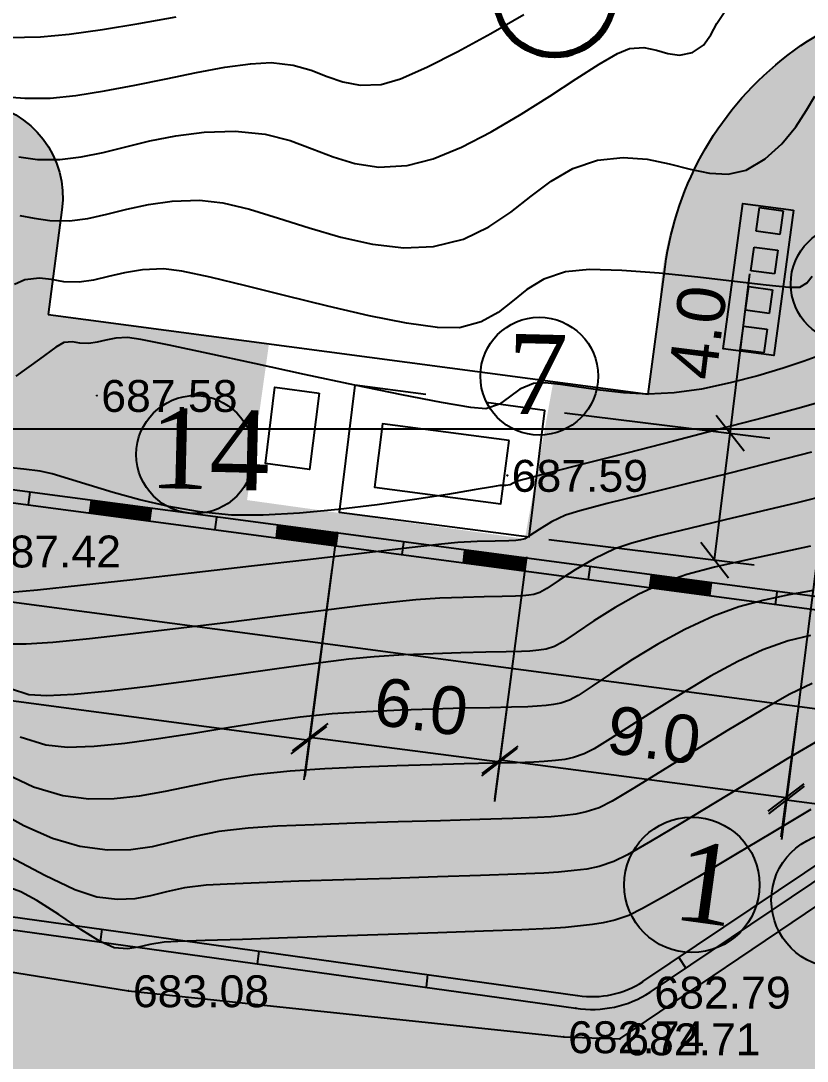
# Model space of a CAD drawing. Header units: feet. Extents: x 3381 to 683417, y 675186 to 4372291.
# Drawn here: x 682701.07 to 682725.72, y 4371923.06 to 4371955.67 of the extents above; entities that cross this region are included whole.
import ezdxf

# ---------------------------------------------------------------- set-up
doc = ezdxf.new("R2010")
doc.units = ezdxf.units.FT
doc.header["$MEASUREMENT"] = 0
doc.header["$PDMODE"] = 34
doc.header["$PDSIZE"] = 0.01
doc.linetypes.add('DUZ', pattern=[0])
doc.layers.get('0').update_dxf_attribs({"linetype": 'CONTINUOUS'})
doc.layers.get('Defpoints').update_dxf_attribs({"linetype": 'CONTINUOUS'})
for name, color, linetype in [('0_Point_Height', 2, 'CONTINUOUS'), ('0_Point_Point', 7, 'CONTINUOUS'), ('Layer8', 7, 'CONTINUOUS')]:
    doc.layers.add(name, color=color, linetype=linetype)
for name, color, linetype, lineweight in [('ANA HORIZONTAL', 24, 'CONTINUOUS', 30), ('HORIZANTAL', 24, 'CONTINUOUS', 13), ('km setka', 170, 'CONTINUOUS', 15), ('yol 6m', 250, 'CONTINUOUS', 30)]:
    doc.layers.add(name, color=color, linetype=linetype, lineweight=lineweight)
doc.styles.get("Standard").update_dxf_attribs({"font": 'arial.ttf', "height": 1.5})
doc.styles.add('style5', font='arialazlat.ttf', dxfattribs={"height": 400})
doc.linetypes.add('FENCELINE2', pattern='A,6.35,-2.54,[132,ltypeshp.shx,S=2.54,R=0,X=-2.54,Y=0],-2.54,25.4', length=36.83)
doc.dimstyles.new('ISO-25', dxfattribs={"dimtxt": 1.5, "dimasz": 1, "dimexe": 1.25, "dimexo": 0.625, "dimtad": 1, "dimtxsty": 'Standard', "dimblk": 'OBLIQUE', "dimcen": 2.5, "dimadec": 0, "dimazin": 0, "dimtfac": 1, "dimtmove": 0, "dimatfit": 3, "dimldrblk": 'OBLIQUE', "dimfxl": 1, "dimarcsym": 0})

# ---------------------------------------------------------------- blocks, each defined once
blk = doc.blocks.new('_Oblique')
at = {"color": 0, "linetype": 'ByBlock', "lineweight": -2}
blk.add_line((-0.5, -0.5), (0.5, 0.5), dxfattribs=at)
blk = doc.blocks.new('*D47')
at = {"color": 0, "lineweight": -2, "transparency": 16777216}
for p, q in [((682639.559, 4371940.221), (682638.048, 4371935.257)), ((682638.412, 4371936.453), (682730.412, 4371908.453)), ((682731.559, 4371912.221), (682730.048, 4371907.257))]:
    blk.add_line(p, q, dxfattribs=at)
at = {"layer": 'Defpoints', "color": 0, "lineweight": 30, "transparency": 16777216}
for p in [(682639.741, 4371940.819), (682731.741, 4371912.819), (682730.412, 4371908.453)]:
    blk.add_point(p, dxfattribs=at)
at = {"color": 0, "lineweight": -2, "transparency": 16777216}
for p, rotation in [((682638.412, 4371936.453), 163.072486935853), ((682730.412, 4371908.453), 343.072486935853)]:
    blk.add_blockref('_Oblique', p, dxfattribs=dict(at, rotation=rotation))
at = {"color": 0, "lineweight": 25, "transparency": 16777216, "insert": (682684.857, 4371923.913), "char_height": 1.5, "attachment_point": 5, "rotation": 343.0725}
blk.add_mtext('96,17', dxfattribs=at)
blk = doc.blocks.new('*D63')
at = {"color": 0, "lineweight": -2, "transparency": 16777216}
for p, q in [((682727.68, 4371951.861), (682724.916, 4371930.012)), ((682730.656, 4371951.484), (682727.892, 4371929.635)), ((682725.073, 4371931.252), (682728.049, 4371930.875))]:
    blk.add_line(p, q, dxfattribs=at)
at = {"layer": 'Defpoints', "color": 0, "lineweight": 30, "transparency": 16777216}
for p in [(682727.758, 4371952.481, -413.7), (682730.735, 4371952.104, -413.7), (682728.049, 4371930.875)]:
    blk.add_point(p, dxfattribs=at)
at = {"color": 0, "lineweight": -2, "transparency": 16777216}
for p, rotation in [((682725.073, 4371931.252), 172.7894420105146), ((682728.049, 4371930.875), 352.7894420105146)]:
    blk.add_blockref('_Oblique', p, dxfattribs=dict(at, rotation=rotation))
at = {"color": 0, "lineweight": 25, "transparency": 16777216, "insert": (682727.117, 4371932.395), "char_height": 1.5, "attachment_point": 5, "rotation": 352.7894}
blk.add_mtext('3', dxfattribs=at)
blk = doc.blocks.new('*D74')
at = {"color": 0, "lineweight": -2, "transparency": 16777216}
for p, q in [((682710.976, 4371939.651), (682709.972, 4371931.982)), ((682716.925, 4371938.873), (682715.922, 4371931.203)), ((682710.135, 4371933.221), (682716.084, 4371932.442))]:
    blk.add_line(p, q, dxfattribs=at)
at = {"layer": 'Defpoints', "color": 0, "lineweight": 30, "transparency": 16777216}
for p in [(682711.057, 4371940.271, 688), (682717.006, 4371939.492, 688), (682716.084, 4371932.442)]:
    blk.add_point(p, dxfattribs=at)
at = {"color": 0, "lineweight": -2, "transparency": 16777216}
for p, rotation in [((682710.135, 4371933.221), 172.5443603573609), ((682716.084, 4371932.442), 352.5443603573609)]:
    blk.add_blockref('_Oblique', p, dxfattribs=dict(at, rotation=rotation))
at = {"color": 0, "lineweight": 25, "transparency": 16777216, "insert": (682713.623, 4371934.167), "char_height": 1.5, "attachment_point": 5, "rotation": 352.5444}
blk.add_mtext('{\\fArial|b0|i0|c238|p34;6.0}', dxfattribs=at)
blk = doc.blocks.new('*D75')
at = {"color": 0, "lineweight": -2, "transparency": 16777216}
for p, q in [((682716.442, 4371935.182), (682715.927, 4371931.272)), ((682725.417, 4371934), (682724.902, 4371930.09)), ((682716.09, 4371932.511), (682725.066, 4371931.33))]:
    blk.add_line(p, q, dxfattribs=at)
at = {"layer": 'Defpoints', "color": 0, "lineweight": 30, "transparency": 16777216}
for p in [(682716.523, 4371935.801), (682725.499, 4371934.62), (682725.066, 4371931.33)]:
    blk.add_point(p, dxfattribs=at)
at = {"color": 0, "lineweight": -2, "transparency": 16777216}
for p, rotation in [((682716.09, 4371932.511), 172.5021527093516), ((682725.066, 4371931.33), 352.5021527093517)]:
    blk.add_blockref('_Oblique', p, dxfattribs=dict(at, rotation=rotation))
at = {"color": 0, "lineweight": 25, "transparency": 16777216, "insert": (682720.922, 4371933.278), "char_height": 1.5, "attachment_point": 5, "rotation": 352.5022}
blk.add_mtext('{\\fArial|b0|i0|c238|p34;9.0}', dxfattribs=at)
blk = doc.blocks.new('*D84')
at = {"color": 0, "lineweight": -2, "transparency": 16777216}
for p, q in [((682723.311, 4371942.74), (682723.929, 4371947.738)), ((682718.117, 4371943.382), (682724.552, 4371942.587)), ((682722.821, 4371938.774), (682723.311, 4371942.74)), ((682717.627, 4371939.416), (682724.062, 4371938.621))]:
    blk.add_line(p, q, dxfattribs=at)
at = {"layer": 'Defpoints', "color": 0, "lineweight": 30, "transparency": 16777216}
for p in [(682717.496, 4371943.458, 688), (682723.311, 4371942.74), (682717.006, 4371939.492, 688)]:
    blk.add_point(p, dxfattribs=at)
at = {"color": 0, "lineweight": -2, "transparency": 16777216}
for p, rotation in [((682723.311, 4371942.74), 82.95726381748912), ((682722.821, 4371938.774), 262.9572638174891)]:
    blk.add_blockref('_Oblique', p, dxfattribs=dict(at, rotation=rotation))
at = {"color": 0, "lineweight": 25, "transparency": 16777216, "insert": (682722.301, 4371945.906), "char_height": 1.5, "attachment_point": 5, "rotation": 82.9573}
blk.add_mtext('{\\fArial|b0|i0|c238|p34;4.0}', dxfattribs=at)
blk = doc.blocks.new('*D29')
at = {"color": 0, "lineweight": -2, "transparency": 16777216}
for p, q in [((682643.187, 4371947.529), (682642.704, 4371943.882)), ((682642.868, 4371945.121), (682740.488, 4371932.197)), ((682740.807, 4371934.606), (682740.324, 4371930.958))]:
    blk.add_line(p, q, dxfattribs=at)
at = {"layer": 'Defpoints', "color": 0, "lineweight": 30, "transparency": 16777216}
for p in [(682643.269, 4371948.149), (682740.889, 4371935.225), (682740.488, 4371932.197)]:
    blk.add_point(p, dxfattribs=at)
at = {"color": 0, "lineweight": -2, "transparency": 16777216}
for p, rotation in [((682642.868, 4371945.121), 172.4585361197717), ((682740.488, 4371932.197), 352.4585361197717)]:
    blk.add_blockref('_Oblique', p, dxfattribs=dict(at, rotation=rotation))
at = {"color": 0, "lineweight": 25, "transparency": 16777216, "insert": (682691.86, 4371940.038), "char_height": 1.5, "attachment_point": 5, "rotation": 352.4585}
blk.add_mtext('{\\fArial|b0|i0|c238|p34;98.50}', dxfattribs=at)
blk = doc.blocks.new('*D30')
at = {"color": 0, "lineweight": -2, "transparency": 16777216}
blk.add_arc((682678.63, 4372016.248), 3.912, 242.879, 352.9349, dxfattribs=at)
at = {"layer": 'Defpoints', "color": 0, "lineweight": 30, "transparency": 16777216}
for p in [(682678.63, 4372016.248), (682678.63, 4372016.248), (682679.28, 4372012.391), (682717.144, 4372011.474), (682643.941, 4371948.521)]:
    blk.add_point(p, dxfattribs=at)
at = {"color": 0, "lineweight": -2, "transparency": 16777216}
for p, rotation in [((682682.512, 4372015.767), 82.93491798850536), ((682676.847, 4372012.766), 152.8790077977503)]:
    blk.add_blockref('_Oblique', p, dxfattribs=dict(at, rotation=rotation))
at = {"color": 0, "lineweight": 25, "transparency": 16777216, "insert": (682679.809, 4372014.02), "char_height": 1.5, "attachment_point": 5, "rotation": 27.907}
blk.add_mtext('110°', dxfattribs=at)
blk = doc.blocks.new('*D31')
at = {"color": 0, "lineweight": -2, "transparency": 16777216}
blk.add_line((682646.404, 4371953.33), (682647.179, 4371954.843), dxfattribs=at)
blk.add_arc((682643.941, 4371948.521), 5.853, 352.4341, 62.879, dxfattribs=at)
at = {"layer": 'Defpoints', "color": 0, "lineweight": 30, "transparency": 16777216}
for p in [(682646.119, 4371952.774), (682645.258, 4371951.092), (682649.57, 4371950.126), (682643.941, 4371948.521), (682740.595, 4371935.683)]:
    blk.add_point(p, dxfattribs=at)
at = {"color": 0, "lineweight": -2, "transparency": 16777216}
for p, rotation in [((682646.609, 4371953.73), 152.8790078084072), ((682649.743, 4371947.75), 262.4341392842104)]:
    blk.add_blockref('_Oblique', p, dxfattribs=dict(at, rotation=rotation))
at = {"color": 0, "lineweight": 25, "transparency": 16777216, "insert": (682650.357, 4371951.883), "char_height": 1.5, "attachment_point": 5, "rotation": 297.6566}
blk.add_mtext('70°', dxfattribs=at)
blk = doc.blocks.new('*D32')
at = {"color": 0, "lineweight": -2, "transparency": 16777216}
blk.add_arc((682740.56, 4371935.687), 7.21, 68.4429, 172.4341, dxfattribs=at)
at = {"layer": 'Defpoints', "color": 0, "lineweight": 30, "transparency": 16777216}
for p in [(682763.481, 4371993.705), (682643.941, 4371948.521), (682738.925, 4371942.709), (682740.595, 4371935.683), (682731.623, 4371913.064)]:
    blk.add_point(p, dxfattribs=at)
at = {"color": 0, "lineweight": -2, "transparency": 16777216}
for p, rotation in [((682743.209, 4371942.393), 338.4429207151824), ((682733.413, 4371936.637), 262.434139284192)]:
    blk.add_blockref('_Oblique', p, dxfattribs=dict(at, rotation=rotation))
at = {"color": 0, "lineweight": 25, "transparency": 16777216, "insert": (682736.203, 4371943.103), "char_height": 1.5, "attachment_point": 5, "rotation": 30.4385}
blk.add_mtext('104°', dxfattribs=at)
blk = doc.blocks.new('*D45')
at = {"color": 0, "lineweight": -2, "transparency": 16777216}
for p, q in [((682684.525, 4371941.985), (682683.646, 4371935.388)), ((682710.822, 4371938.484), (682709.943, 4371931.886)), ((682683.811, 4371936.627), (682710.108, 4371933.125))]:
    blk.add_line(p, q, dxfattribs=at)
at = {"layer": 'Defpoints', "color": 0, "lineweight": 30, "transparency": 16777216}
for p in [(682684.607, 4371942.605), (682710.904, 4371939.104), (682710.108, 4371933.125)]:
    blk.add_point(p, dxfattribs=at)
at = {"color": 0, "lineweight": -2, "transparency": 16777216}
for p, rotation in [((682683.811, 4371936.627), 172.4158601839216), ((682710.108, 4371933.125), 352.4158601839215)]:
    blk.add_blockref('_Oblique', p, dxfattribs=dict(at, rotation=rotation))
at = {"color": 0, "lineweight": 25, "transparency": 16777216, "insert": (682697.143, 4371936.255), "char_height": 1.5, "attachment_point": 5, "rotation": 352.4159}
blk.add_mtext('{\\fArial|b0|i0|c238|p34;26.50}', dxfattribs=at)

msp = doc.modelspace()

# ---------------------------------------------------------------- hatches: boundary and pattern name
at = {"lineweight": 25}
h = msp.add_hatch(dxfattribs=at)
h.set_pattern_fill('GRASS', color=3)
h.set_pattern_definition([(90, (1845.1116, -2920.28305), (-0.707106781, 0.707106781), [0.1875, -1.226713563]), (45, (1845.1116, -2920.283), (-0.70710678119, 0.70710678119), [0.1875, -0.8125]), (135, (1845.1116, -2920.283), (-0.70710678119, -0.70710678119), [0.1875, -0.8125])])
edge = h.paths.add_edge_path(flags=16)
edge.add_arc((682658.082, 4371956.212), 3.56, 0, 360)
edge = h.paths.add_edge_path()
edge.add_line((682660.874, 4371958.42), (682665.412, 4371957.812))
edge.add_line((682665.412, 4371957.812), (682665.799, 4371960.701))
edge.add_line((682665.799, 4371960.701), (682658.472, 4371961.691))
edge.add_line((682658.472, 4371961.691), (682660.613, 4371977.547))
edge.add_line((682660.613, 4371977.547), (682668.986, 4371976.416))
edge.add_line((682668.986, 4371976.416), (682669.713, 4371981.799))
edge.add_line((682669.713, 4371981.799), (682665.061, 4371982.471))
edge.add_line((682665.061, 4371982.471), (682665.875, 4371988.112))
edge.add_line((682665.875, 4371988.112), (682673.997, 4371986.959))
edge.add_line((682673.997, 4371986.959), (682677.743, 4372014.074))
edge.add_line((682677.743, 4372014.074), (682677.836, 4372014.764))
edge.add_line((682677.836, 4372014.764), (682677.566, 4372014.27))
edge.add_line((682677.566, 4372014.27), (682640.028, 4371940.941))
edge.add_line((682640.028, 4371940.941), (682731.623, 4371913.064))
edge.add_line((682731.623, 4371913.064), (682763.481, 4371993.705))
edge.add_line((682763.481, 4371993.705), (682756.37, 4371996.426))
edge.add_line((682756.37, 4371996.426), (682754.616, 4371991.842))
edge.add_line((682754.616, 4371991.842), (682746.252, 4371994.776))
edge.add_arc((682905.681, 4371929.891), 172.127, 157.85455, 159.31778)
edge.add_line((682744.647, 4371990.683), (682758.012, 4371988.887))
edge.add_line((682758.012, 4371988.887), (682757.27, 4371983.639))
edge.add_line((682757.27, 4371983.639), (682743.941, 4371985.446))
edge.add_arc((682744.241, 4371982.305), 3.155, 95.4615, 167.5925)
edge.add_line((682741.16, 4371982.983), (682741.16, 4371982.028))
edge.add_line((682741.16, 4371982.028), (682742.827, 4371982.421))
edge.add_line((682742.827, 4371982.421), (682748.418, 4371981.442))
edge.add_line((682748.418, 4371981.442), (682746.468, 4371968.259))
edge.add_line((682746.468, 4371968.259), (682746.249, 4371968.259))
edge.add_line((682746.249, 4371968.259), (682741.16, 4371968.976))
edge.add_line((682741.16, 4371968.976), (682741.771, 4371974.344))
edge.add_line((682741.771, 4371974.344), (682746.874, 4371973.645))
edge.add_line((682746.874, 4371973.645), (682747.225, 4371976.207))
edge.add_line((682747.225, 4371976.207), (682742.045, 4371976.917))
edge.add_line((682742.045, 4371976.917), (682742.641, 4371982.005))
edge.add_line((682742.641, 4371982.005), (682741.06, 4371981.796))
edge.add_line((682741.06, 4371981.796), (682739.004, 4371965.83))
edge.add_line((682739.004, 4371965.83), (682747.74, 4371964.621))
edge.add_line((682747.74, 4371964.621), (682746.909, 4371957.265))
edge.add_line((682746.909, 4371957.265), (682738.126, 4371958.481))
edge.add_line((682738.126, 4371958.481), (682737.747, 4371955.83))
edge.add_line((682737.747, 4371955.83), (682731.62, 4371956.634))
edge.add_arc((682731.183, 4371946.643), 10, 87.4993, 110.7786)
edge.add_line((682727.636, 4371955.993), (682737.385, 4371954.567))
edge.add_line((682737.385, 4371954.567), (682736.758, 4371951.072))
edge.add_line((682736.758, 4371951.072), (682733.448, 4371951.598))
edge.add_line((682733.448, 4371951.598), (682733.841, 4371954.672))
edge.add_line((682733.841, 4371954.672), (682731.31, 4371955.007))
edge.add_line((682731.31, 4371955.007), (682730.905, 4371951.945))
edge.add_line((682730.905, 4371951.945), (682727.581, 4371952.385))
edge.add_line((682727.581, 4371952.385), (682727.933, 4371955.482))
edge.add_line((682727.933, 4371955.482), (682727.139, 4371955.789))
edge.add_arc((682731.353, 4371946.431), 10.263, 114.2395, 179.0096)
edge.add_line((682721.091, 4371946.608), (682720.741, 4371943.972))
edge.add_line((682720.741, 4371943.972), (682717.755, 4371944.299))
edge.add_line((682717.755, 4371944.299), (682716.874, 4371939.436))
edge.add_line((682716.874, 4371939.436), (682708.165, 4371940.649))
edge.add_line((682708.165, 4371940.649), (682708.852, 4371945.55))
edge.add_line((682708.852, 4371945.55), (682701.926, 4371946.469))
edge.add_line((682701.926, 4371946.469), (682702.361, 4371949.743))
edge.add_arc((682699.387, 4371950.138), 3, 352.4412, 442.1402)
edge.add_line((682699.797, 4371953.11), (682687.911, 4371954.75))
edge.add_line((682687.911, 4371954.75), (682686.64, 4371945.333))
edge.add_line((682686.64, 4371945.333), (682679.337, 4371946.312))
edge.add_line((682679.337, 4371946.312), (682680.591, 4371955.761))
edge.add_line((682680.591, 4371955.761), (682677.575, 4371956.183))
edge.add_line((682677.575, 4371956.183), (682676.314, 4371946.678))
edge.add_line((682676.314, 4371946.678), (682674.884, 4371946.953))
edge.add_line((682674.884, 4371946.953), (682664.163, 4371948.496))
edge.add_line((682664.163, 4371948.496), (682665.212, 4371956.326))
edge.add_line((682665.212, 4371956.326), (682661.592, 4371956.811))
edge.add_arc((682658.082, 4371956.212), 3.56, 9.688, 38.3434)
h = msp.add_hatch(dxfattribs=at)
h.set_pattern_fill('ANSI31', scale=0.3, angle=-0.0118)
h.set_pattern_definition([(44.9882312419, (-3276.46308, -3954.77784), (-0.0265110571503, 0.02652195031993), [])])
h.paths.add_polyline_path([(682703.283, 4371940.637), (682705.158, 4371940.386), (682705.104, 4371940.003), (682703.239, 4371940.25)])
h = msp.add_hatch(dxfattribs=at)
h.set_pattern_fill('ANSI31', scale=0.3, angle=-0.0118)
h.set_pattern_definition([(44.9882312419, (-3270.616476, -3955.567776), (-0.0265110571503, 0.02652195031993), [])])
h.paths.add_polyline_path([(682709.131, 4371939.862), (682711.005, 4371939.613), (682710.951, 4371939.213), (682709.086, 4371939.46)])
h = msp.add_hatch(dxfattribs=at)
h.set_pattern_fill('ANSI31', scale=0.3, angle=-0.0118)
h.set_pattern_definition([(44.9882312419, (-3264.754624, -3956.348263), (-0.0265110571503, 0.02652195031993), [])])
h.paths.add_polyline_path([(682714.993, 4371939.084), (682716.868, 4371938.833), (682716.813, 4371938.433), (682714.948, 4371938.679)])
h = msp.add_hatch(dxfattribs=at)
h.set_pattern_fill('ANSI31', scale=0.3, angle=-0.0118)
h.set_pattern_definition([(44.9882312419, (-3258.90652, -3957.12692), (-0.0265110571503, 0.02652195031993), [])])
h.paths.add_polyline_path([(682720.842, 4371938.307), (682722.717, 4371938.056), (682722.661, 4371937.654), (682720.796, 4371937.901)])

# ---------------------------------------------------------------- linework, layer by layer
at = {"color": 7, "lineweight": 25}
for p, q in [((682701.356, 4371940.895), (682701.305, 4371940.511)), ((682707.204, 4371940.117), (682707.153, 4371939.732)), ((682713.064, 4371939.324), (682713.013, 4371938.941)), ((682718.913, 4371938.547), (682718.861, 4371938.162)), ((682724.774, 4371937.765), (682724.723, 4371937.381))]:
    msp.add_line(p, q, dxfattribs=at)
at = {"linetype": 'Continuous', "lineweight": 25}
for p, q in [((682720.576, 4371925.558, 682.77), (682736.989, 4371936.593, 682.842)), ((682720.799, 4371925.226, 682.77), (682737.212, 4371936.261, 682.842)), ((682696.643, 4371928.167, 683.729), (682718.525, 4371925.125, 682.77)), ((682696.19, 4371927.826, 683.746), (682718.47, 4371924.729, 682.77)), ((682703.61, 4371927.199), (682703.563, 4371926.801)), ((682708.533, 4371926.514), (682708.486, 4371926.117)), ((682721.699, 4371926.313), (682721.923, 4371925.982)), ((682713.826, 4371925.779), (682713.778, 4371925.381)), ((682718.093, 4371923.828, 682.737), (682719.854, 4371923.763, 682.709))]:
    msp.add_line(p, q, dxfattribs=at)
at = {"color": 30, "linetype": 'Continuous', "lineweight": 25}
for p, q in [((682719.854, 4371923.763, 682.709), (682731.081, 4371931.356, 682.82)), ((682693.452, 4371927.045, 683.701), (682704.449, 4371925.269, 683.075)), ((682704.449, 4371925.269, 683.075), (682718.093, 4371923.828, 682.737))]:
    msp.add_line(p, q, dxfattribs=at)
at = {"color": 7, "lineweight": 25}
for points in [[(682742.393, 4372001.805), (682742.568, 4372002.166), (682717.245, 4372011.848), (682678.351, 4372016.681), (682643.305, 4371948.218), (682740.854, 4371935.23), (682756.631, 4371975.146), (682756.272, 4371975.288), (682740.595, 4371935.683), (682643.941, 4371948.521), (682678.63, 4372016.248), (682717.144, 4372011.474), (682742.393, 4372001.805)], [(682703.283, 4371940.639), (682705.157, 4371940.39), (682705.105, 4371940.005), (682703.24, 4371940.253), (682703.283, 4371940.639)], [(682709.131, 4371939.862), (682711.005, 4371939.613), (682710.952, 4371939.213), (682709.086, 4371939.462), (682709.131, 4371939.862)], [(682714.994, 4371939.083), (682716.867, 4371938.834), (682716.814, 4371938.435), (682714.948, 4371938.683), (682714.992, 4371939.068)], [(682720.842, 4371938.306), (682722.715, 4371938.057), (682722.662, 4371937.654), (682720.796, 4371937.902), (682720.84, 4371938.288)]]:
    msp.add_lwpolyline(points, dxfattribs=at)
for points in [[(682701.926, 4371946.469), (682720.741, 4371943.972), (682721.27, 4371947.959, -0.415845), (682732.554, 4371956.549), (682737.747, 4371955.83)], [(682676.026, 4371956.391), (682699.797, 4371953.11, -0.412676), (682702.361, 4371949.743), (682701.926, 4371946.469)]]:
    msp.add_lwpolyline(points, format="xyb", dxfattribs=at)
at = {"lineweight": 25}
msp.add_lwpolyline([(682725.295, 4371949.735), (682724.68, 4371945.176), (682723.094, 4371945.39), (682723.709, 4371949.949)], close=True, dxfattribs=at)
at = {"color": 7, "linetype": 'DUZ', "lineweight": 25, "ltscale": 0.5, "flags": 128}
msp.add_lwpolyline([(682710.425, 4371943.999), (682710.126, 4371941.609), (682708.738, 4371941.794), (682709.037, 4371944.183)], close=True, dxfattribs=at)
at = {"color": 7, "linetype": 'FENCELINE2', "lineweight": 25, "ltscale": 0.05, "elevation": 688, "flags": 128}
msp.add_lwpolyline([(682713.767, 4371943.955), (682711.546, 4371944.251), (682711.057, 4371940.271), (682717.006, 4371939.492), (682717.496, 4371943.458), (682715.665, 4371943.702)], dxfattribs=at)
at = {"color": 7, "linetype": 'DUZ', "lineweight": 25, "ltscale": 0.5, "elevation": 688, "flags": 128}
msp.add_lwpolyline([(682716.381, 4371942.514), (682712.415, 4371943.034), (682712.155, 4371941.05), (682716.122, 4371940.531)], close=True, dxfattribs=at)
at = {"color": 1, "linetype": 'ByBlock', "lineweight": 90}
msp.add_circle((682717.812, 4371956.437, 690), 1.848, dxfattribs=at)
at = {"color": 7, "linetype": 'DUZ', "lineweight": 25}
for centre, radius in [((682727.056, 4371947.428, 7577.054), 1.846), ((682717.325, 4371944.532, 8453.466), 1.846), ((682706.538, 4371942.077, 9660.188), 1.846), ((682722.109, 4371928.59, -929.671), 2.121), ((682726.721, 4371928.108, -929.671), 2.121)]:
    msp.add_circle(centre, radius, dxfattribs=at)
at = {"linetype": 'Continuous', "lineweight": 25}
for radius in [2.887, 3.287]:
    msp.add_arc((682718.995, 4371927.974, 682.77), radius, 260.8092, 303.2828, dxfattribs=at)
msp.add_open_spline([(682691.713, 4372146.789), (682693.534, 4372143.319), (682699.84, 4372131.301), (682709.737, 4372113.319), (682723.732, 4372094.055), (682734.503, 4372073.857), (682745.466, 4372055.972), (682754.594, 4372038.568), (682768.009, 4372020.047), (682784.609, 4372005.758), (682796.144, 4371990.921), (682804.074, 4371980.439), (682815.392, 4371968.52), (682823.641, 4371957.828), (682828.085, 4371952.068)], degree=3, knots=[0, 0, 0, 0, 11.75951, 40.72321, 61.46233, 83.054979, 109.290717, 124.392744, 141.962718, 177.533008, 189.558821, 198.276488, 216.955448, 238.768866, 238.768866, 238.768866, 238.768866], dxfattribs=at)
at = {"layer": '0_Point_Point', "lineweight": 25}
for p in [(682703.458, 4371943.926, 687.577), (682716.325, 4371941.422, 687.589), (682704.449, 4371925.269, 683.075), (682720.799, 4371925.226, 682.786), (682718.47, 4371924.729, 682.77), (682718.093, 4371923.828, 682.737), (682719.854, 4371923.763, 682.709)]:
    msp.add_point(p, dxfattribs=at)
at = {"layer": 'ANA HORIZONTAL', "color": 32, "lineweight": 25}
for p, q in [((682725.823, 4371936.405, 685), (682725.129, 4371936.239, 685)), ((682724.336, 4371935.958, 685), (682723.545, 4371935.588, 685)), ((682725.129, 4371936.239, 685), (682724.336, 4371935.958, 685)), ((682723.545, 4371935.588, 685), (682722.694, 4371935.126, 685)), ((682722.694, 4371935.126, 685), (682721.827, 4371934.613, 685)), ((682721.827, 4371934.613, 685), (682720.986, 4371934.089, 685)), ((682720.986, 4371934.089, 685), (682720.214, 4371933.594, 685)), ((682720.214, 4371933.594, 685), (682719.553, 4371933.169, 685)), ((682719.553, 4371933.169, 685), (682719.046, 4371932.855, 685)), ((682718.737, 4371932.692, 685), (682718.398, 4371932.581, 685)), ((682719.046, 4371932.855, 685), (682718.737, 4371932.692, 685)), ((682713.954, 4371932.356, 685), (682712.862, 4371932.324, 685)), ((682714.968, 4371932.381, 685), (682713.954, 4371932.356, 685)), ((682715.867, 4371932.401, 685), (682714.968, 4371932.381, 685)), ((682716.61, 4371932.418, 685), (682715.867, 4371932.401, 685)), ((682717.16, 4371932.435, 685), (682716.61, 4371932.418, 685)), ((682717.477, 4371932.454, 685), (682717.16, 4371932.435, 685)), ((682717.838, 4371932.49, 685), (682717.477, 4371932.454, 685)), ((682718.122, 4371932.523, 685), (682717.838, 4371932.49, 685)), ((682718.398, 4371932.581, 685), (682718.122, 4371932.523, 685)), ((682701.474, 4371931.649, 685), (682700.631, 4371932.052, 685)), ((682708.388, 4371932.04, 685), (682707.376, 4371931.877, 685)), ((682709.514, 4371932.158, 685), (682708.388, 4371932.04, 685)), ((682710.603, 4371932.227, 685), (682709.514, 4371932.158, 685)), ((682711.732, 4371932.282, 685), (682710.603, 4371932.227, 685)), ((682712.862, 4371932.324, 685), (682711.732, 4371932.282, 685)), ((682707.376, 4371931.877, 685), (682706.453, 4371931.694, 685)), ((682702.391, 4371931.377, 685), (682701.474, 4371931.649, 685)), ((682703.206, 4371931.276, 685), (682702.391, 4371931.377, 685)), ((682705.598, 4371931.517, 685), (682704.786, 4371931.372, 685)), ((682706.453, 4371931.694, 685), (682705.598, 4371931.517, 685)), ((682703.997, 4371931.283, 685), (682703.206, 4371931.276, 685)), ((682704.786, 4371931.372, 685), (682703.997, 4371931.283, 685))]:
    msp.add_line(p, q, dxfattribs=at)
for points, elevation in [([(682700.493, 4371953.296), (682701.2, 4371953.24), (682701.994, 4371953.247), (682702.795, 4371953.328), (682703.693, 4371953.472), (682704.649, 4371953.655), (682705.624, 4371953.856), (682706.578, 4371954.049), (682707.472, 4371954.213), (682708.268, 4371954.324), (682708.925, 4371954.359), (682709.611, 4371954.284), (682710.176, 4371954.122), (682710.676, 4371953.927), (682711.169, 4371953.752), (682711.714, 4371953.65), (682712.367, 4371953.674), (682712.98, 4371953.853), (682713.805, 4371954.213), (682714.771, 4371954.703), (682715.807, 4371955.271), (682716.845, 4371955.866)], 690), ([(682726.379, 4371943.789), (682725.543, 4371943.554), (682724.382, 4371943.242), (682723.009, 4371942.881), (682721.535, 4371942.499), (682720.073, 4371942.123), (682718.736, 4371941.782), (682717.637, 4371941.501), (682716.887, 4371941.309), (682716.6, 4371941.234), (682716.505, 4371941.176), (682716.408, 4371941.122), (682716.277, 4371941.11), (682716.091, 4371941.104), (682715.856, 4371941.064), (682715.285, 4371940.965), (682714.448, 4371940.825), (682713.412, 4371940.663), (682712.248, 4371940.498), (682711.023, 4371940.349), (682709.808, 4371940.234), (682708.669, 4371940.171), (682707.676, 4371940.181), (682706.679, 4371940.281), (682705.716, 4371940.448), (682704.805, 4371940.659), (682703.965, 4371940.89), (682703.214, 4371941.118), (682702.571, 4371941.32), (682702.052, 4371941.472), (682701.678, 4371941.551), (682701.168, 4371941.617), (682700.761, 4371941.659)], 687.5)]:
    msp.add_lwpolyline(points, dxfattribs=dict(at, elevation=elevation))
at = {"layer": 'HORIZANTAL', "color": 32, "linetype": 'Continuous', "lineweight": 25}
for p, q in [((682725.413, 4371940.564, 686.5), (682724.303, 4371940.297, 686.5)), ((682726.401, 4371940.817, 686.5), (682725.413, 4371940.564, 686.5)), ((682724.303, 4371940.297, 686.5), (682723.15, 4371940.026, 686.5)), ((682723.15, 4371940.026, 686.5), (682722.034, 4371939.762, 686.5)), ((682722.034, 4371939.762, 686.5), (682721.033, 4371939.517, 686.5)), ((682720.227, 4371939.3, 686.5), (682719.695, 4371939.124, 686.5)), ((682721.033, 4371939.517, 686.5), (682720.227, 4371939.3, 686.5)), ((682725.823, 4371939.208, 686), (682724.818, 4371938.989, 686)), ((682719.695, 4371939.124, 686.5), (682719.045, 4371938.812, 686.5)), ((682724.818, 4371938.989, 686), (682723.797, 4371938.77, 686)), ((682719.045, 4371938.812, 686.5), (682718.451, 4371938.466, 686.5)), ((682723.797, 4371938.77, 686), (682722.821, 4371938.545, 686)), ((682718.451, 4371938.466, 686.5), (682717.945, 4371938.137, 686.5)), ((682721.95, 4371938.313, 686), (682721.242, 4371938.068, 686)), ((682722.821, 4371938.545, 686), (682721.95, 4371938.313, 686)), ((682717.945, 4371938.137, 686.5), (682717.563, 4371937.881, 686.5)), ((682721.242, 4371938.068, 686), (682720.448, 4371937.695, 686)), ((682714.207, 4371937.571, 686.5), (682713.46, 4371937.525, 686.5)), ((682714.935, 4371937.6, 686.5), (682714.207, 4371937.571, 686.5)), ((682715.602, 4371937.618, 686.5), (682714.935, 4371937.6, 686.5)), ((682716.166, 4371937.63, 686.5), (682715.602, 4371937.618, 686.5)), ((682716.582, 4371937.639, 686.5), (682716.166, 4371937.63, 686.5)), ((682716.81, 4371937.65, 686.5), (682716.582, 4371937.639, 686.5)), ((682717.003, 4371937.669, 686.5), (682716.81, 4371937.65, 686.5)), ((682717.157, 4371937.693, 686.5), (682717.003, 4371937.669, 686.5)), ((682717.339, 4371937.75, 686.5), (682717.157, 4371937.693, 686.5)), ((682717.563, 4371937.881, 686.5), (682717.339, 4371937.75, 686.5)), ((682720.448, 4371937.695, 686), (682719.704, 4371937.278, 686)), ((682725.151, 4371937.68, 685.5), (682724.374, 4371937.515, 685.5)), ((682725.908, 4371937.818, 685.5), (682725.151, 4371937.68, 685.5)), ((682711.883, 4371937.351, 686.5), (682710.642, 4371937.198, 686.5)), ((682712.85, 4371937.465, 686.5), (682711.883, 4371937.351, 686.5)), ((682713.46, 4371937.525, 686.5), (682712.85, 4371937.465, 686.5)), ((682719.704, 4371937.278, 686), (682719.038, 4371936.86, 686)), ((682723.585, 4371937.3, 685.5), (682722.789, 4371937.013, 685.5)), ((682724.374, 4371937.515, 685.5), (682723.585, 4371937.3, 685.5)), ((682709.21, 4371937.018, 686.5), (682707.669, 4371936.825, 686.5)), ((682710.642, 4371937.198, 686.5), (682709.21, 4371937.018, 686.5)), ((682722.789, 4371937.013, 685.5), (682721.891, 4371936.598, 685.5)), ((682706.103, 4371936.632, 686.5), (682704.595, 4371936.453, 686.5)), ((682707.669, 4371936.825, 686.5), (682706.103, 4371936.632, 686.5)), ((682719.038, 4371936.86, 686), (682718.48, 4371936.488, 686)), ((682721.891, 4371936.598, 685.5), (682721.038, 4371936.133, 685.5)), ((682703.226, 4371936.3, 686.5), (682702.08, 4371936.188, 686.5)), ((682704.595, 4371936.453, 686.5), (682703.226, 4371936.3, 686.5)), ((682718.48, 4371936.488, 686), (682718.059, 4371936.208, 686)), ((682701.24, 4371936.128, 686.5), (682700.788, 4371936.136, 686.5)), ((682702.08, 4371936.188, 686.5), (682701.24, 4371936.128, 686.5)), ((682717.315, 4371935.946, 686), (682717.032, 4371935.918, 686)), ((682717.538, 4371935.981, 686), (682717.315, 4371935.946, 686)), ((682717.805, 4371936.064, 686), (682717.538, 4371935.981, 686)), ((682718.059, 4371936.208, 686), (682717.805, 4371936.064, 686)), ((682721.038, 4371936.133, 685.5), (682720.252, 4371935.656, 685.5)), ((682711.351, 4371935.658, 686), (682710.313, 4371935.527, 686)), ((682712.145, 4371935.736, 686), (682711.351, 4371935.658, 686)), ((682713.079, 4371935.794, 686), (682712.145, 4371935.736, 686)), ((682714, 4371935.835, 686), (682713.079, 4371935.794, 686)), ((682714.868, 4371935.862, 686), (682714, 4371935.835, 686)), ((682715.645, 4371935.88, 686), (682714.868, 4371935.862, 686)), ((682716.291, 4371935.893, 686), (682715.645, 4371935.88, 686)), ((682716.766, 4371935.904, 686), (682716.291, 4371935.893, 686)), ((682717.032, 4371935.918, 686), (682716.766, 4371935.904, 686)), ((682720.252, 4371935.656, 685.5), (682719.558, 4371935.204, 685.5)), ((682709.099, 4371935.362, 686), (682707.776, 4371935.176, 686)), ((682710.313, 4371935.527, 686), (682709.099, 4371935.362, 686)), ((682706.411, 4371934.988, 686), (682705.072, 4371934.811, 686)), ((682707.776, 4371935.176, 686), (682706.411, 4371934.988, 686)), ((682719.558, 4371935.204, 685.5), (682718.98, 4371934.816, 685.5)), ((682701.322, 4371934.549, 686), (682700.754, 4371934.737, 686)), ((682703.826, 4371934.663, 686), (682702.741, 4371934.56, 686)), ((682705.072, 4371934.811, 686), (682703.826, 4371934.663, 686)), ((682718.98, 4371934.816, 685.5), (682718.543, 4371934.528, 685.5)), ((682725.883, 4371934.902, 684.5), (682725.181, 4371934.562, 684.5)), ((682701.884, 4371934.516, 686), (682701.322, 4371934.549, 686)), ((682702.741, 4371934.56, 686), (682701.884, 4371934.516, 686)), ((682718.271, 4371934.378, 685.5), (682717.997, 4371934.288, 685.5)), ((682718.543, 4371934.528, 685.5), (682718.271, 4371934.378, 685.5)), ((682725.181, 4371934.562, 684.5), (682724.279, 4371934.058, 684.5)), ((682711.904, 4371934.015, 685.5), (682710.829, 4371933.947, 685.5)), ((682712.97, 4371934.065, 685.5), (682711.904, 4371934.015, 685.5)), ((682713.993, 4371934.101, 685.5), (682712.97, 4371934.065, 685.5)), ((682714.938, 4371934.126, 685.5), (682713.993, 4371934.101, 685.5)), ((682715.772, 4371934.143, 685.5), (682714.938, 4371934.126, 685.5)), ((682716.459, 4371934.156, 685.5), (682715.772, 4371934.143, 685.5)), ((682716.965, 4371934.17, 685.5), (682716.459, 4371934.156, 685.5)), ((682717.255, 4371934.186, 685.5), (682716.965, 4371934.17, 685.5)), ((682717.546, 4371934.215, 685.5), (682717.255, 4371934.186, 685.5)), ((682717.775, 4371934.242, 685.5), (682717.546, 4371934.215, 685.5)), ((682717.997, 4371934.288, 685.5), (682717.775, 4371934.242, 685.5)), ((682724.279, 4371934.058, 684.5), (682723.26, 4371933.451, 684.5)), ((682708.753, 4371933.699, 685.5), (682707.63, 4371933.523, 685.5)), ((682709.83, 4371933.847, 685.5), (682708.753, 4371933.699, 685.5)), ((682710.829, 4371933.947, 685.5), (682709.83, 4371933.847, 685.5)), ((682706.497, 4371933.337, 685.5), (682705.388, 4371933.163, 685.5)), ((682707.63, 4371933.523, 685.5), (682706.497, 4371933.337, 685.5)), ((682723.26, 4371933.451, 684.5), (682722.202, 4371932.803, 684.5)), ((682701.857, 4371932.963, 685.5), (682701.052, 4371933.221, 685.5)), ((682704.335, 4371933.019, 685.5), (682703.373, 4371932.924, 685.5)), ((682705.388, 4371933.163, 685.5), (682704.335, 4371933.019, 685.5)), ((682726.099, 4371933.127, 684), (682725.1, 4371932.535, 684)), ((682702.535, 4371932.899, 685.5), (682701.857, 4371932.963, 685.5)), ((682703.373, 4371932.924, 685.5), (682702.535, 4371932.899, 685.5)), ((682722.202, 4371932.803, 684.5), (682721.187, 4371932.174, 684.5)), ((682725.1, 4371932.535, 684), (682723.989, 4371931.865, 684)), ((682721.187, 4371932.174, 684.5), (682720.295, 4371931.624, 684.5)), ((682723.989, 4371931.865, 684), (682722.85, 4371931.172, 684)), ((682720.295, 4371931.624, 684.5), (682719.607, 4371931.215, 684.5)), ((682719.607, 4371931.215, 684.5), (682719.202, 4371931.006, 684.5)), ((682722.85, 4371931.172, 684), (682721.765, 4371930.515, 684)), ((682701.171, 4371930.443, 684.5), (682700.278, 4371930.934, 684.5)), ((682718.13, 4371930.765, 684.5), (682717.7, 4371930.722, 684.5)), ((682718.469, 4371930.805, 684.5), (682718.13, 4371930.765, 684.5)), ((682718.798, 4371930.874, 684.5), (682718.469, 4371930.805, 684.5)), ((682719.202, 4371931.006, 684.5), (682718.798, 4371930.874, 684.5)), ((682725.835, 4371930.954, 683.5), (682724.634, 4371930.232, 683.5)), ((682702.067, 4371930.043, 684.5), (682701.171, 4371930.443, 684.5)), ((682709.12, 4371930.424, 684.5), (682708.198, 4371930.369, 684.5)), ((682710.266, 4371930.474, 684.5), (682709.12, 4371930.424, 684.5)), ((682711.555, 4371930.52, 684.5), (682710.266, 4371930.474, 684.5)), ((682712.905, 4371930.562, 684.5), (682711.555, 4371930.52, 684.5)), ((682714.234, 4371930.6, 684.5), (682712.905, 4371930.562, 684.5)), ((682715.459, 4371930.635, 684.5), (682714.234, 4371930.6, 684.5)), ((682716.5, 4371930.667, 684.5), (682715.459, 4371930.635, 684.5)), ((682717.274, 4371930.696, 684.5), (682716.5, 4371930.667, 684.5)), ((682717.7, 4371930.722, 684.5), (682717.274, 4371930.696, 684.5)), ((682721.765, 4371930.515, 684), (682720.817, 4371929.949, 684)), ((682706.512, 4371930.103, 684.5), (682705.832, 4371929.933, 684.5)), ((682707.283, 4371930.26, 684.5), (682706.512, 4371930.103, 684.5)), ((682708.198, 4371930.369, 684.5), (682707.283, 4371930.26, 684.5)), ((682724.634, 4371930.232, 683.5), (682723.426, 4371929.509, 683.5)), ((682702.926, 4371929.79, 684.5), (682702.067, 4371930.043, 684.5)), ((682703.789, 4371929.678, 684.5), (682702.926, 4371929.79, 684.5)), ((682705.188, 4371929.783, 684.5), (682704.525, 4371929.686, 684.5)), ((682705.832, 4371929.933, 684.5), (682705.188, 4371929.783, 684.5)), ((682720.817, 4371929.949, 684), (682720.091, 4371929.532, 684)), ((682701.822, 4371928.882, 684), (682700.736, 4371929.461, 684)), ((682704.525, 4371929.686, 684.5), (682703.789, 4371929.678, 684.5)), ((682720.091, 4371929.532, 684), (682719.668, 4371929.32, 684)), ((682723.426, 4371929.509, 683.5), (682722.293, 4371928.836, 683.5)), ((682719.198, 4371929.166, 684), (682718.815, 4371929.086, 684)), ((682719.668, 4371929.32, 684), (682719.198, 4371929.166, 684)), ((682702.765, 4371928.438, 684), (682701.822, 4371928.882, 684)), ((682712.681, 4371928.794, 684), (682711.202, 4371928.747, 684)), ((682714.138, 4371928.84, 684), (682712.681, 4371928.794, 684)), ((682715.481, 4371928.884, 684), (682714.138, 4371928.84, 684)), ((682716.621, 4371928.924, 684), (682715.481, 4371928.884, 684)), ((682717.465, 4371928.96, 684), (682716.621, 4371928.924, 684)), ((682717.923, 4371928.99, 684), (682717.465, 4371928.96, 684)), ((682718.423, 4371929.04, 684), (682717.923, 4371928.99, 684)), ((682718.815, 4371929.086, 684), (682718.423, 4371929.04, 684)), ((682722.293, 4371928.836, 683.5), (682721.313, 4371928.265, 683.5)), ((682701.075, 4371928.368, 683.5), (682700.758, 4371928.483, 683.5)), ((682706.2, 4371928.493, 684), (682705.637, 4371928.37, 684)), ((682706.883, 4371928.579, 684), (682706.2, 4371928.493, 684)), ((682707.541, 4371928.616, 684), (682706.883, 4371928.579, 684)), ((682708.541, 4371928.657, 684), (682707.541, 4371928.616, 684)), ((682709.791, 4371928.701, 684), (682708.541, 4371928.657, 684)), ((682711.202, 4371928.747, 684), (682709.791, 4371928.701, 684)), ((682701.574, 4371928.101, 683.5), (682701.075, 4371928.368, 683.5)), ((682703.46, 4371928.204, 684), (682702.765, 4371928.438, 684)), ((682704.105, 4371928.127, 684), (682703.46, 4371928.204, 684)), ((682704.646, 4371928.152, 684), (682704.105, 4371928.127, 684)), ((682705.137, 4371928.245, 684), (682704.646, 4371928.152, 684)), ((682705.637, 4371928.37, 684), (682705.137, 4371928.245, 684)), ((682721.313, 4371928.265, 683.5), (682720.566, 4371927.847, 683.5)), ((682702.265, 4371927.658, 683.5), (682701.574, 4371928.101, 683.5)), ((682720.566, 4371927.847, 683.5), (682720.134, 4371927.634, 683.5)), ((682702.952, 4371927.193, 683.5), (682702.265, 4371927.658, 683.5)), ((682719.694, 4371927.485, 683.5), (682719.332, 4371927.397, 683.5)), ((682720.134, 4371927.634, 683.5), (682719.694, 4371927.485, 683.5)), ((682703.556, 4371926.811, 683.5), (682702.952, 4371927.193, 683.5)), ((682715.577, 4371927.138, 683.5), (682714.148, 4371927.086, 683.5)), ((682716.781, 4371927.185, 683.5), (682715.577, 4371927.138, 683.5)), ((682717.667, 4371927.226, 683.5), (682716.781, 4371927.185, 683.5)), ((682718.145, 4371927.258, 683.5), (682717.667, 4371927.226, 683.5)), ((682718.614, 4371927.306, 683.5), (682718.145, 4371927.258, 683.5)), ((682718.991, 4371927.344, 683.5), (682718.614, 4371927.306, 683.5)), ((682719.332, 4371927.397, 683.5), (682718.991, 4371927.344, 683.5)), ((682703.995, 4371926.618, 683.5), (682703.556, 4371926.811, 683.5)), ((682705.998, 4371926.81, 683.5), (682705.567, 4371926.79, 683.5)), ((682706.847, 4371926.842, 683.5), (682705.998, 4371926.81, 683.5)), ((682708.022, 4371926.882, 683.5), (682706.847, 4371926.842, 683.5)), ((682709.432, 4371926.928, 683.5), (682708.022, 4371926.882, 683.5)), ((682710.984, 4371926.979, 683.5), (682709.432, 4371926.928, 683.5)), ((682712.587, 4371927.033, 683.5), (682710.984, 4371926.979, 683.5)), ((682714.148, 4371927.086, 683.5), (682712.587, 4371927.033, 683.5)), ((682704.42, 4371926.583, 683.5), (682703.995, 4371926.618, 683.5)), ((682704.765, 4371926.636, 683.5), (682704.42, 4371926.583, 683.5)), ((682705.119, 4371926.723, 683.5), (682704.765, 4371926.636, 683.5)), ((682705.567, 4371926.79, 683.5), (682705.119, 4371926.723, 683.5))]:
    msp.add_line(p, q, dxfattribs=at)
for points, elevation in [([(682701.01, 4371951.402), (682701.593, 4371951.328), (682702.296, 4371951.323), (682702.967, 4371951.403), (682703.651, 4371951.545), (682704.362, 4371951.722), (682705.116, 4371951.906), (682705.93, 4371952.066), (682706.818, 4371952.176), (682707.797, 4371952.206), (682708.732, 4371952.115), (682709.518, 4371951.916), (682710.21, 4371951.661), (682710.866, 4371951.403), (682711.544, 4371951.194), (682712.298, 4371951.086), (682713.188, 4371951.133), (682713.999, 4371951.341), (682714.89, 4371951.71), (682715.822, 4371952.194), (682716.758, 4371952.743), (682717.659, 4371953.311), (682718.487, 4371953.849), (682719.204, 4371954.31), (682719.773, 4371954.645), (682720.155, 4371954.806), (682720.607, 4371954.831), (682720.997, 4371954.749), (682721.357, 4371954.641), (682721.723, 4371954.589), (682722.128, 4371954.674), (682722.477, 4371954.911), (682722.703, 4371955.23), (682722.891, 4371955.584), (682723.123, 4371955.927)], 689.5), ([(682700.683, 4371955.15), (682701.692, 4371955.17), (682702.583, 4371955.252), (682703.63, 4371955.395), (682704.769, 4371955.581), (682705.938, 4371955.789)], 690.5), ([(682701.037, 4371949.569), (682701.489, 4371949.487), (682701.986, 4371949.412), (682702.598, 4371949.4), (682703.177, 4371949.474), (682703.768, 4371949.606), (682704.392, 4371949.764), (682705.07, 4371949.914), (682705.822, 4371950.021), (682706.669, 4371950.053), (682707.402, 4371949.967), (682708.237, 4371949.762), (682709.148, 4371949.484), (682710.111, 4371949.179), (682711.103, 4371948.892), (682712.099, 4371948.668), (682713.076, 4371948.553), (682714.009, 4371948.593), (682714.949, 4371948.831), (682715.74, 4371949.211), (682716.43, 4371949.676), (682717.068, 4371950.173), (682717.701, 4371950.647), (682718.38, 4371951.042), (682719.153, 4371951.304), (682719.957, 4371951.39), (682720.704, 4371951.331), (682721.399, 4371951.189), (682722.051, 4371951.024), (682722.665, 4371950.896), (682723.248, 4371950.865), (682723.808, 4371950.993), (682724.41, 4371951.342), (682724.93, 4371951.816), (682725.364, 4371952.347), (682725.708, 4371952.868), (682725.959, 4371953.311)], 689), ([(682725.879, 4371947.651), (682725.723, 4371947.455), (682725.488, 4371947.312), (682725.151, 4371947.311), (682724.436, 4371947.384), (682723.449, 4371947.501), (682722.296, 4371947.636), (682721.083, 4371947.761), (682719.917, 4371947.849), (682718.904, 4371947.872), (682718.151, 4371947.802), (682717.468, 4371947.573), (682716.938, 4371947.251), (682716.485, 4371946.887), (682716.033, 4371946.532), (682715.506, 4371946.237), (682714.829, 4371946.052), (682714.14, 4371946.055), (682713.165, 4371946.191), (682711.99, 4371946.426), (682710.701, 4371946.723), (682709.383, 4371947.046), (682708.123, 4371947.361), (682707.005, 4371947.632), (682706.116, 4371947.824), (682705.541, 4371947.901), (682704.889, 4371947.869), (682704.323, 4371947.773), (682703.818, 4371947.651), (682703.351, 4371947.539), (682702.9, 4371947.477), (682702.417, 4371947.494), (682702.034, 4371947.562), (682701.658, 4371947.606), (682701.199, 4371947.555), (682700.877, 4371947.402)], 688.5), ([(682726.093, 4371945.173), (682725.625, 4371945.004), (682724.967, 4371944.786), (682724.176, 4371944.548), (682723.307, 4371944.319), (682722.415, 4371944.129), (682721.555, 4371944.006), (682720.741, 4371943.972), (682719.963, 4371944.01), (682719.235, 4371944.092), (682718.574, 4371944.19), (682717.995, 4371944.276), (682717.515, 4371944.322), (682717.149, 4371944.301), (682716.715, 4371944.128), (682716.397, 4371943.888), (682716.081, 4371943.656), (682715.65, 4371943.511), (682715.18, 4371943.548), (682714.264, 4371943.703), (682713.015, 4371943.947), (682711.546, 4371944.251), (682709.969, 4371944.587), (682708.397, 4371944.927), (682706.943, 4371945.241), (682705.719, 4371945.501), (682704.838, 4371945.68), (682704.412, 4371945.748), (682704.046, 4371945.724), (682703.736, 4371945.662), (682703.461, 4371945.593), (682703.202, 4371945.553), (682702.92, 4371945.571), (682702.693, 4371945.609), (682702.423, 4371945.589), (682702.17, 4371945.437), (682701.654, 4371945.066), (682700.911, 4371944.53)], 688), ([(682725.857, 4371942.154), (682724.681, 4371941.846), (682723.336, 4371941.507), (682721.938, 4371941.159), (682720.604, 4371940.829), (682719.45, 4371940.539), (682718.592, 4371940.315), (682718.148, 4371940.179), (682717.71, 4371939.964), (682717.325, 4371939.729), (682717.033, 4371939.534), (682716.874, 4371939.436), (682716.733, 4371939.399), (682716.587, 4371939.382), (682716.37, 4371939.374), (682715.94, 4371939.366), (682715.381, 4371939.348), (682714.775, 4371939.315), (682714.265, 4371939.263), (682713.248, 4371939.148), (682711.839, 4371938.986), (682710.154, 4371938.791), (682708.306, 4371938.577), (682706.412, 4371938.36), (682704.585, 4371938.153), (682702.941, 4371937.971), (682701.594, 4371937.829), (682700.66, 4371937.741)], 687)]:
    msp.add_lwpolyline(points, dxfattribs=dict(at, elevation=elevation))
at = {"layer": 'km setka', "lineweight": 25, "flags": 128}
msp.add_lwpolyline([(682601.007, 4371942.877), (682852.088, 4371942.877)], dxfattribs=at)
at = {"layer": 'yol 6m', "color": 0, "linetype": 'ByBlock', "lineweight": 25}
for p, q in [((682724.125, 4371949.076), (682724.225, 4371949.819)), ((682724.232, 4371949.818), (682724.975, 4371949.718)), ((682724.968, 4371949.719), (682724.868, 4371948.976)), ((682724.868, 4371948.976), (682724.125, 4371949.076)), ((682723.957, 4371947.837), (682724.058, 4371948.58)), ((682724.064, 4371948.58), (682724.808, 4371948.479)), ((682724.801, 4371948.48), (682724.701, 4371947.737)), ((682724.701, 4371947.737), (682723.957, 4371947.837)), ((682723.79, 4371946.598), (682723.891, 4371947.342)), ((682723.891, 4371947.342), (682724.634, 4371947.241)), ((682724.634, 4371947.241), (682724.533, 4371946.498)), ((682724.533, 4371946.498), (682723.79, 4371946.598)), ((682723.623, 4371945.36), (682723.723, 4371946.103)), ((682723.723, 4371946.103), (682724.467, 4371946.003)), ((682724.467, 4371946.003), (682724.366, 4371945.259)), ((682724.366, 4371945.259), (682723.623, 4371945.36))]:
    msp.add_line(p, q, dxfattribs=at)

# ---------------------------------------------------------------- texts
at = {"layer": '0_Point_Height', "color": 0, "lineweight": 25}
for s, p in [('687.58', (682703.594, 4371943.412, 687.577)), ('687.59', (682716.461, 4371940.908, 687.589)), ('687.42', (682699.941, 4371938.537, 687.419)), ('683.08', (682704.585, 4371924.755, 683.075)), ('682.79', (682720.935, 4371924.712, 682.786)), ('682.74', (682718.229, 4371923.314, 682.737)), ('682.71', (682719.99, 4371923.249, 682.709))]:
    msp.add_text(s, height=1, dxfattribs=at).set_placement(p)
at = {"layer": 'Layer8', "color": 0, "lineweight": 25, "char_height": 2.5, "width": 81.30669, "attachment_point": 7, "style": 'style5'}
for s, insert, rotation in [('{\\fTimes New Roman|b0|i0|c238|p18;7}', (682716.29, 4371943.363, 8453.466), 358.6112), ('{\\fTimes New Roman|b0|i0|c238|p18;14}', (682705.075, 4371941.032, 9660.188), 358.6112), ('{\\fTimes New Roman|b0|i0|c238|p18;1}', (682721.458, 4371927.525, -1626.171), 352.2259)]:
    msp.add_mtext(s, dxfattribs=dict(at, insert=insert, rotation=rotation))

# ---------------------------------------------------------------- dimensions: what is measured, and where the dimension line sits
at = {"color": 3, "lineweight": 25}
for base, line1, line2, picture, middle in [((682679.28, 4372012.391), ((682678.63, 4372016.248), (682717.144, 4372011.474)), ((682643.941, 4371948.521), (682678.63, 4372016.248)), '*D30', (682679.809, 4372014.02)), ((682738.925, 4371942.709), ((682740.595, 4371935.683), (682643.941, 4371948.521)), ((682763.481, 4371993.705), (682731.623, 4371913.064)), '*D32', (682736.203, 4371943.103)), ((682649.57, 4371950.126), ((682646.119, 4371952.774), (682645.258, 4371951.092)), ((682740.595, 4371935.683), (682643.941, 4371948.521)), '*D31', (682650.357, 4371951.883))]:
    dim = msp.add_angular_dim_2l(base=base, line1=line1, line2=line2, dimstyle='ISO-25', dxfattribs=at)
    dim.commit()
    dim.dimension.update_dxf_attribs({"geometry": picture, "text_midpoint": middle})
at = {"color": 7, "lineweight": 25}
dim = msp.add_linear_dim(base=(682728.049, 4371930.875), p1=(682727.758, 4371952.481, -413.7), p2=(682730.735, 4371952.104, -413.7), angle=352.7894, dimstyle='ISO-25', dxfattribs=at)
dim.commit()
dim.dimension.update_dxf_attribs({"geometry": '*D63', "text_midpoint": (682726.942, 4371931.015), "dimtype": 161})
at = {"color": 3, "lineweight": 25}
dim = msp.add_aligned_dim(p1=(682643.269, 4371948.149), p2=(682740.889, 4371935.225), distance=-3.055, text='{\\fArial|b0|i0|c238|p34;98.50}', dimstyle='ISO-25', dxfattribs=at)
dim.commit()
dim.dimension.update_dxf_attribs({"geometry": '*D29', "text_midpoint": (682691.86, 4371940.038)})
at = {"color": 7, "lineweight": 25}
for p1, p2, distance, text, picture, middle in [((682717.006, 4371939.492, 688), (682717.496, 4371943.458, 688), -5.859, '{\\fArial|b0|i0|c238|p34;4.0}', '*D84', (682722.301, 4371945.906)), ((682684.607, 4371942.605), (682710.904, 4371939.104), -6.031, '{\\fArial|b0|i0|c238|p34;26.50}', '*D45', (682697.143, 4371936.255))]:
    dim = msp.add_aligned_dim(p1=p1, p2=p2, distance=distance, text=text, dimstyle='ISO-25', dxfattribs=at)
    dim.commit()
    dim.dimension.update_dxf_attribs({"geometry": picture, "text_midpoint": middle})
dim = msp.add_aligned_dim(p1=(682639.741, 4371940.819), p2=(682731.741, 4371912.819), distance=-4.564, dimstyle='ISO-25', dxfattribs=at)
dim.commit()
dim.dimension.update_dxf_attribs({"geometry": '*D47', "text_midpoint": (682684.857, 4371923.913)})
for base, p1, p2, angle, text, picture, middle in [((682716.084, 4371932.442), (682711.057, 4371940.271, 688), (682717.006, 4371939.492, 688), 352.5444, '{\\fArial|b0|i0|c238|p34;6.0}', '*D74', (682713.443, 4371932.788)), ((682725.066, 4371931.33), (682716.523, 4371935.801), (682725.499, 4371934.62), 352.5022, '{\\fArial|b0|i0|c238|p34;9.0}', '*D75', (682720.741, 4371931.899))]:
    dim = msp.add_linear_dim(base=base, p1=p1, p2=p2, angle=angle, text=text, dimstyle='ISO-25', dxfattribs=at)
    dim.commit()
    dim.dimension.update_dxf_attribs({"geometry": picture, "text_midpoint": middle, "dimtype": 161})

doc.saveas('drawing.dxf')
